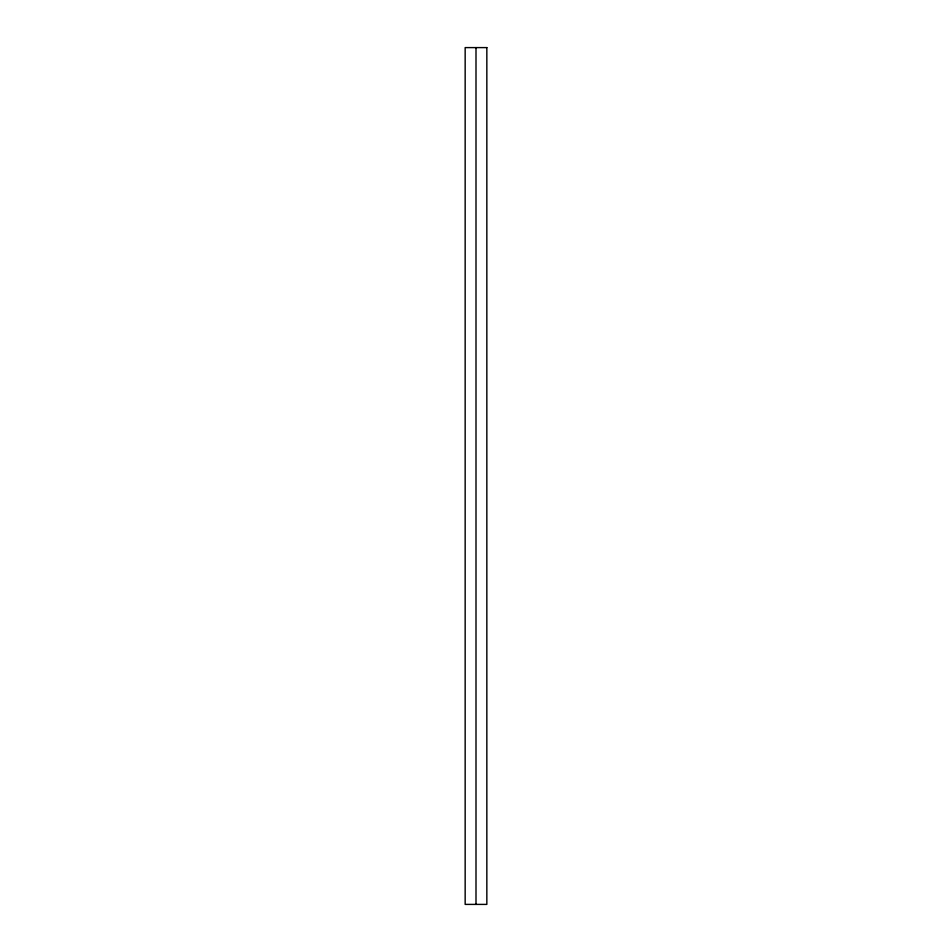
<?xml version="1.0" encoding="UTF-8"?>
<svg xmlns="http://www.w3.org/2000/svg" width="952" height="952" viewBox="0 0 952 952"><rect width="100%" height="100%" fill="white"/><g stroke="black" fill="none" stroke-linecap="round" stroke-linejoin="round"><path stroke-width="1.43" d="M476 47.6L476 904.4M486.841 47.6L465.159 47.6L465.159 904.4L486.841 904.4L486.841 47.6"/></g></svg>
